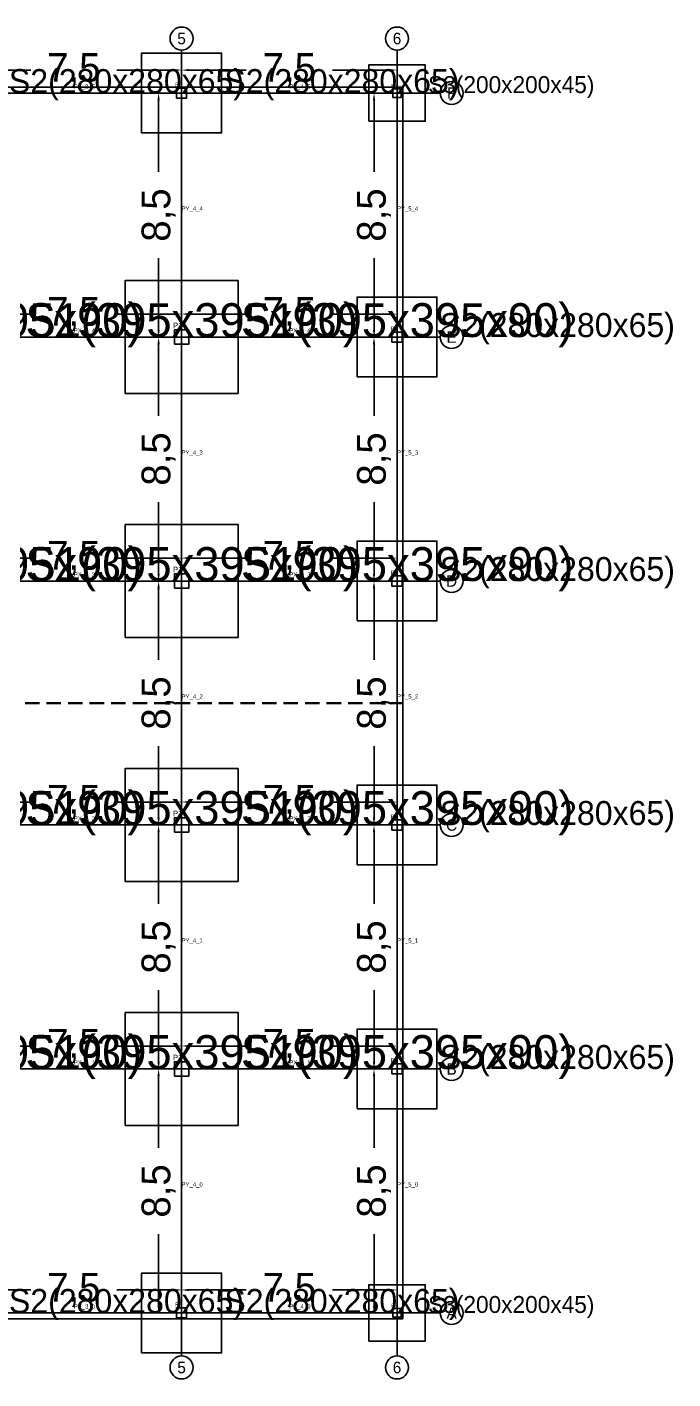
# Model space of a CAD drawing. Header units: metres. Extents: x -2.3 to 47.1, y -3.6 to 44.8.
# Drawn here: x 24.62 to 47.1, y -2.3 to 44.8 of the extents above; entities that cross this region are included whole.
import ezdxf
from ezdxf.enums import TextEntityAlignment as Align

# ---------------------------------------------------------------- set-up
doc = ezdxf.new("R2010")
doc.units = ezdxf.units.M
doc.linetypes.add('DASHED', pattern=[0.75, 0.5, -0.25])
for name, color, linetype in [('ANNOTATIONS', 7, 'Continuous'), ('AXES_REPERES', 9, 'Continuous'), ('CHAINAGE', 3, 'Continuous'), ('COTATIONS', 7, 'Continuous'), ('DALLAGE', 8, 'Continuous'), ('JOINTS_DILATATION', 30, 'DASHED'), ('POTEAUX', 1, 'Continuous'), ('POUTRES', 4, 'Continuous'), ('SEMELLES', 5, 'Continuous')]:
    doc.layers.add(name, color=color, linetype=linetype)
doc.dimstyles.get("Standard").update_dxf_attribs({"dimtxt": 2.5, "dimasz": 2.5, "dimexe": 1.25, "dimexo": 0.625, "dimtad": 1, "dimcen": 2.5, "dimazin": 3, "dimtfac": 1, "dimtmove": 0, "dimatfit": 3})

# ---------------------------------------------------------------- blocks, each defined once
blk = doc.blocks.new('_CLOSEDFILLED')
at = {"color": 0, "linetype": 'BYBLOCK'}
blk.add_solid([(-1, 0.16), (0, 0), (-1, -0.16)], dxfattribs=at)
blk = doc.blocks.new('*D34')
for p, q in [((22.5, 0), (22.5, 0.8)), ((22.75, 0.8), (24.75, 0.8)), ((27.75, 0.8), (29.75, 0.8)), ((30, 0), (30, 0.8))]:
    blk.add_line(p, q)
at = {"layer": 'Defpoints'}
for p in [(22.5, 0.8), (22.5, 0), (30, 0)]:
    blk.add_point(p, dxfattribs=at)
at = {"layer": 'COTATIONS', "xscale": 0.25, "yscale": 0.25, "rotation": 180}
blk.add_blockref('_CLOSEDFILLED', (22.5, 0.8), dxfattribs=at)
at = {"layer": 'COTATIONS', "xscale": 0.25, "yscale": 0.25}
blk.add_blockref('_CLOSEDFILLED', (30, 0.8), dxfattribs=at)
at = {"layer": 'COTATIONS', "insert": (26.25, 0.8), "char_height": 1, "attachment_point": 5}
blk.add_mtext('7,5', dxfattribs=at)
blk = doc.blocks.new('*D36')
for p, q in [((22.5, 8.5), (22.5, 9.3)), ((22.75, 9.3), (24.75, 9.3)), ((27.75, 9.3), (29.75, 9.3)), ((30, 8.5), (30, 9.3))]:
    blk.add_line(p, q)
at = {"layer": 'Defpoints'}
for p in [(22.5, 9.3), (22.5, 8.5), (30, 8.5)]:
    blk.add_point(p, dxfattribs=at)
at = {"layer": 'COTATIONS', "xscale": 0.25, "yscale": 0.25, "rotation": 180}
blk.add_blockref('_CLOSEDFILLED', (22.5, 9.3), dxfattribs=at)
at = {"layer": 'COTATIONS', "xscale": 0.25, "yscale": 0.25}
blk.add_blockref('_CLOSEDFILLED', (30, 9.3), dxfattribs=at)
at = {"layer": 'COTATIONS', "insert": (26.25, 9.3), "char_height": 1, "attachment_point": 5}
blk.add_mtext('7,5', dxfattribs=at)
blk = doc.blocks.new('*D38')
for p, q in [((22.5, 17), (22.5, 17.8)), ((22.75, 17.8), (24.75, 17.8)), ((27.75, 17.8), (29.75, 17.8)), ((30, 17), (30, 17.8))]:
    blk.add_line(p, q)
at = {"layer": 'Defpoints'}
for p in [(22.5, 17.8), (22.5, 17), (30, 17)]:
    blk.add_point(p, dxfattribs=at)
at = {"layer": 'COTATIONS', "xscale": 0.25, "yscale": 0.25, "rotation": 180}
blk.add_blockref('_CLOSEDFILLED', (22.5, 17.8), dxfattribs=at)
at = {"layer": 'COTATIONS', "xscale": 0.25, "yscale": 0.25}
blk.add_blockref('_CLOSEDFILLED', (30, 17.8), dxfattribs=at)
at = {"layer": 'COTATIONS', "insert": (26.25, 17.8), "char_height": 1, "attachment_point": 5}
blk.add_mtext('7,5', dxfattribs=at)
blk = doc.blocks.new('*D40')
for p, q in [((22.5, 25.5), (22.5, 26.3)), ((22.75, 26.3), (24.75, 26.3)), ((27.75, 26.3), (29.75, 26.3)), ((30, 25.5), (30, 26.3))]:
    blk.add_line(p, q)
at = {"layer": 'Defpoints'}
for p in [(22.5, 26.3), (22.5, 25.5), (30, 25.5)]:
    blk.add_point(p, dxfattribs=at)
at = {"layer": 'COTATIONS', "xscale": 0.25, "yscale": 0.25, "rotation": 180}
blk.add_blockref('_CLOSEDFILLED', (22.5, 26.3), dxfattribs=at)
at = {"layer": 'COTATIONS', "xscale": 0.25, "yscale": 0.25}
blk.add_blockref('_CLOSEDFILLED', (30, 26.3), dxfattribs=at)
at = {"layer": 'COTATIONS', "insert": (26.25, 26.3), "char_height": 1, "attachment_point": 5}
blk.add_mtext('7,5', dxfattribs=at)
blk = doc.blocks.new('*D42')
for p, q in [((22.5, 34), (22.5, 34.8)), ((22.75, 34.8), (24.75, 34.8)), ((27.75, 34.8), (29.75, 34.8)), ((30, 34), (30, 34.8))]:
    blk.add_line(p, q)
at = {"layer": 'Defpoints'}
for p in [(22.5, 34.8), (22.5, 34), (30, 34)]:
    blk.add_point(p, dxfattribs=at)
at = {"layer": 'COTATIONS', "xscale": 0.25, "yscale": 0.25, "rotation": 180}
blk.add_blockref('_CLOSEDFILLED', (22.5, 34.8), dxfattribs=at)
at = {"layer": 'COTATIONS', "xscale": 0.25, "yscale": 0.25}
blk.add_blockref('_CLOSEDFILLED', (30, 34.8), dxfattribs=at)
at = {"layer": 'COTATIONS', "insert": (26.25, 34.8), "char_height": 1, "attachment_point": 5}
blk.add_mtext('7,5', dxfattribs=at)
blk = doc.blocks.new('*D44')
for p, q in [((22.5, 42.5), (22.5, 43.3)), ((22.75, 43.3), (24.75, 43.3)), ((27.75, 43.3), (29.75, 43.3)), ((30, 42.5), (30, 43.3))]:
    blk.add_line(p, q)
at = {"layer": 'Defpoints'}
for p in [(22.5, 43.3), (22.5, 42.5), (30, 42.5)]:
    blk.add_point(p, dxfattribs=at)
at = {"layer": 'COTATIONS', "xscale": 0.25, "yscale": 0.25, "rotation": 180}
blk.add_blockref('_CLOSEDFILLED', (22.5, 43.3), dxfattribs=at)
at = {"layer": 'COTATIONS', "xscale": 0.25, "yscale": 0.25}
blk.add_blockref('_CLOSEDFILLED', (30, 43.3), dxfattribs=at)
at = {"layer": 'COTATIONS', "insert": (26.25, 43.3), "char_height": 1, "attachment_point": 5}
blk.add_mtext('7,5', dxfattribs=at)
blk = doc.blocks.new('*D45')
for p, q in [((30, 0), (30, 0.8)), ((30.25, 0.8), (32.25, 0.8)), ((35.25, 0.8), (37.25, 0.8)), ((37.5, 0), (37.5, 0.8))]:
    blk.add_line(p, q)
at = {"layer": 'Defpoints'}
for p in [(30, 0.8), (30, 0), (37.5, 0)]:
    blk.add_point(p, dxfattribs=at)
at = {"layer": 'COTATIONS', "xscale": 0.25, "yscale": 0.25, "rotation": 180}
blk.add_blockref('_CLOSEDFILLED', (30, 0.8), dxfattribs=at)
at = {"layer": 'COTATIONS', "xscale": 0.25, "yscale": 0.25}
blk.add_blockref('_CLOSEDFILLED', (37.5, 0.8), dxfattribs=at)
at = {"layer": 'COTATIONS', "insert": (33.75, 0.8), "char_height": 1, "attachment_point": 5}
blk.add_mtext('7,5', dxfattribs=at)
blk = doc.blocks.new('*D46')
for p, q in [((30, 8.5), (29.2, 8.5)), ((29.2, 5.75), (29.2, 8.25)), ((29.2, 0.25), (29.2, 2.75)), ((30, 0), (29.2, 0))]:
    blk.add_line(p, q)
at = {"layer": 'Defpoints'}
for p in [(30, 8.5), (29.2, 0), (30, 0)]:
    blk.add_point(p, dxfattribs=at)
at = {"layer": 'COTATIONS', "xscale": 0.25, "yscale": 0.25}
for p, rotation in [((29.2, 8.5), 90), ((29.2, 0), 270)]:
    blk.add_blockref('_CLOSEDFILLED', p, dxfattribs=dict(at, rotation=rotation))
at = {"layer": 'COTATIONS', "insert": (29.2, 4.25), "char_height": 1, "attachment_point": 5, "rotation": 90}
blk.add_mtext('8,5', dxfattribs=at)
blk = doc.blocks.new('*D47')
for p, q in [((30, 8.5), (30, 9.3)), ((30.25, 9.3), (32.25, 9.3)), ((35.25, 9.3), (37.25, 9.3)), ((37.5, 8.5), (37.5, 9.3))]:
    blk.add_line(p, q)
at = {"layer": 'Defpoints'}
for p in [(30, 9.3), (30, 8.5), (37.5, 8.5)]:
    blk.add_point(p, dxfattribs=at)
at = {"layer": 'COTATIONS', "xscale": 0.25, "yscale": 0.25, "rotation": 180}
blk.add_blockref('_CLOSEDFILLED', (30, 9.3), dxfattribs=at)
at = {"layer": 'COTATIONS', "xscale": 0.25, "yscale": 0.25}
blk.add_blockref('_CLOSEDFILLED', (37.5, 9.3), dxfattribs=at)
at = {"layer": 'COTATIONS', "insert": (33.75, 9.3), "char_height": 1, "attachment_point": 5}
blk.add_mtext('7,5', dxfattribs=at)
blk = doc.blocks.new('*D48')
for p, q in [((30, 17), (29.2, 17)), ((29.2, 14.25), (29.2, 16.75)), ((29.2, 8.75), (29.2, 11.25)), ((30, 8.5), (29.2, 8.5))]:
    blk.add_line(p, q)
at = {"layer": 'Defpoints'}
for p in [(30, 17), (29.2, 8.5), (30, 8.5)]:
    blk.add_point(p, dxfattribs=at)
at = {"layer": 'COTATIONS', "xscale": 0.25, "yscale": 0.25}
for p, rotation in [((29.2, 17), 90), ((29.2, 8.5), 270)]:
    blk.add_blockref('_CLOSEDFILLED', p, dxfattribs=dict(at, rotation=rotation))
at = {"layer": 'COTATIONS', "insert": (29.2, 12.75), "char_height": 1, "attachment_point": 5, "rotation": 90}
blk.add_mtext('8,5', dxfattribs=at)
blk = doc.blocks.new('*D49')
for p, q in [((30, 17), (30, 17.8)), ((30.25, 17.8), (32.25, 17.8)), ((35.25, 17.8), (37.25, 17.8)), ((37.5, 17), (37.5, 17.8))]:
    blk.add_line(p, q)
at = {"layer": 'Defpoints'}
for p in [(30, 17.8), (30, 17), (37.5, 17)]:
    blk.add_point(p, dxfattribs=at)
at = {"layer": 'COTATIONS', "xscale": 0.25, "yscale": 0.25, "rotation": 180}
blk.add_blockref('_CLOSEDFILLED', (30, 17.8), dxfattribs=at)
at = {"layer": 'COTATIONS', "xscale": 0.25, "yscale": 0.25}
blk.add_blockref('_CLOSEDFILLED', (37.5, 17.8), dxfattribs=at)
at = {"layer": 'COTATIONS', "insert": (33.75, 17.8), "char_height": 1, "attachment_point": 5}
blk.add_mtext('7,5', dxfattribs=at)
blk = doc.blocks.new('*D50')
for p, q in [((30, 25.5), (29.2, 25.5)), ((29.2, 22.75), (29.2, 25.25)), ((29.2, 17.25), (29.2, 19.75)), ((30, 17), (29.2, 17))]:
    blk.add_line(p, q)
at = {"layer": 'Defpoints'}
for p in [(30, 25.5), (29.2, 17), (30, 17)]:
    blk.add_point(p, dxfattribs=at)
at = {"layer": 'COTATIONS', "xscale": 0.25, "yscale": 0.25}
for p, rotation in [((29.2, 25.5), 90), ((29.2, 17), 270)]:
    blk.add_blockref('_CLOSEDFILLED', p, dxfattribs=dict(at, rotation=rotation))
at = {"layer": 'COTATIONS', "insert": (29.2, 21.25), "char_height": 1, "attachment_point": 5, "rotation": 90}
blk.add_mtext('8,5', dxfattribs=at)
blk = doc.blocks.new('*D51')
for p, q in [((30, 25.5), (30, 26.3)), ((30.25, 26.3), (32.25, 26.3)), ((35.25, 26.3), (37.25, 26.3)), ((37.5, 25.5), (37.5, 26.3))]:
    blk.add_line(p, q)
at = {"layer": 'Defpoints'}
for p in [(30, 26.3), (30, 25.5), (37.5, 25.5)]:
    blk.add_point(p, dxfattribs=at)
at = {"layer": 'COTATIONS', "xscale": 0.25, "yscale": 0.25, "rotation": 180}
blk.add_blockref('_CLOSEDFILLED', (30, 26.3), dxfattribs=at)
at = {"layer": 'COTATIONS', "xscale": 0.25, "yscale": 0.25}
blk.add_blockref('_CLOSEDFILLED', (37.5, 26.3), dxfattribs=at)
at = {"layer": 'COTATIONS', "insert": (33.75, 26.3), "char_height": 1, "attachment_point": 5}
blk.add_mtext('7,5', dxfattribs=at)
blk = doc.blocks.new('*D52')
for p, q in [((30, 34), (29.2, 34)), ((29.2, 31.25), (29.2, 33.75)), ((29.2, 25.75), (29.2, 28.25)), ((30, 25.5), (29.2, 25.5))]:
    blk.add_line(p, q)
at = {"layer": 'Defpoints'}
for p in [(30, 34), (29.2, 25.5), (30, 25.5)]:
    blk.add_point(p, dxfattribs=at)
at = {"layer": 'COTATIONS', "xscale": 0.25, "yscale": 0.25}
for p, rotation in [((29.2, 34), 90), ((29.2, 25.5), 270)]:
    blk.add_blockref('_CLOSEDFILLED', p, dxfattribs=dict(at, rotation=rotation))
at = {"layer": 'COTATIONS', "insert": (29.2, 29.75), "char_height": 1, "attachment_point": 5, "rotation": 90}
blk.add_mtext('8,5', dxfattribs=at)
blk = doc.blocks.new('*D53')
for p, q in [((30, 34), (30, 34.8)), ((30.25, 34.8), (32.25, 34.8)), ((35.25, 34.8), (37.25, 34.8)), ((37.5, 34), (37.5, 34.8))]:
    blk.add_line(p, q)
at = {"layer": 'Defpoints'}
for p in [(30, 34.8), (30, 34), (37.5, 34)]:
    blk.add_point(p, dxfattribs=at)
at = {"layer": 'COTATIONS', "xscale": 0.25, "yscale": 0.25, "rotation": 180}
blk.add_blockref('_CLOSEDFILLED', (30, 34.8), dxfattribs=at)
at = {"layer": 'COTATIONS', "xscale": 0.25, "yscale": 0.25}
blk.add_blockref('_CLOSEDFILLED', (37.5, 34.8), dxfattribs=at)
at = {"layer": 'COTATIONS', "insert": (33.75, 34.8), "char_height": 1, "attachment_point": 5}
blk.add_mtext('7,5', dxfattribs=at)
blk = doc.blocks.new('*D54')
for p, q in [((30, 42.5), (29.2, 42.5)), ((29.2, 39.75), (29.2, 42.25)), ((29.2, 34.25), (29.2, 36.75)), ((30, 34), (29.2, 34))]:
    blk.add_line(p, q)
at = {"layer": 'Defpoints'}
for p in [(30, 42.5), (29.2, 34), (30, 34)]:
    blk.add_point(p, dxfattribs=at)
at = {"layer": 'COTATIONS', "xscale": 0.25, "yscale": 0.25}
for p, rotation in [((29.2, 42.5), 90), ((29.2, 34), 270)]:
    blk.add_blockref('_CLOSEDFILLED', p, dxfattribs=dict(at, rotation=rotation))
at = {"layer": 'COTATIONS', "insert": (29.2, 38.25), "char_height": 1, "attachment_point": 5, "rotation": 90}
blk.add_mtext('8,5', dxfattribs=at)
blk = doc.blocks.new('*D55')
for p, q in [((30, 42.5), (30, 43.3)), ((30.25, 43.3), (32.25, 43.3)), ((35.25, 43.3), (37.25, 43.3)), ((37.5, 42.5), (37.5, 43.3))]:
    blk.add_line(p, q)
at = {"layer": 'Defpoints'}
for p in [(30, 43.3), (30, 42.5), (37.5, 42.5)]:
    blk.add_point(p, dxfattribs=at)
at = {"layer": 'COTATIONS', "xscale": 0.25, "yscale": 0.25, "rotation": 180}
blk.add_blockref('_CLOSEDFILLED', (30, 43.3), dxfattribs=at)
at = {"layer": 'COTATIONS', "xscale": 0.25, "yscale": 0.25}
blk.add_blockref('_CLOSEDFILLED', (37.5, 43.3), dxfattribs=at)
at = {"layer": 'COTATIONS', "insert": (33.75, 43.3), "char_height": 1, "attachment_point": 5}
blk.add_mtext('7,5', dxfattribs=at)
blk = doc.blocks.new('*D56')
for p, q in [((37.5, 8.5), (36.7, 8.5)), ((36.7, 5.75), (36.7, 8.25)), ((36.7, 0.25), (36.7, 2.75)), ((37.5, 0), (36.7, 0))]:
    blk.add_line(p, q)
at = {"layer": 'Defpoints'}
for p in [(37.5, 8.5), (36.7, 0), (37.5, 0)]:
    blk.add_point(p, dxfattribs=at)
at = {"layer": 'COTATIONS', "xscale": 0.25, "yscale": 0.25}
for p, rotation in [((36.7, 8.5), 90), ((36.7, 0), 270)]:
    blk.add_blockref('_CLOSEDFILLED', p, dxfattribs=dict(at, rotation=rotation))
at = {"layer": 'COTATIONS', "insert": (36.7, 4.25), "char_height": 1, "attachment_point": 5, "rotation": 90}
blk.add_mtext('8,5', dxfattribs=at)
blk = doc.blocks.new('*D57')
for p, q in [((37.5, 17), (36.7, 17)), ((36.7, 14.25), (36.7, 16.75)), ((36.7, 8.75), (36.7, 11.25)), ((37.5, 8.5), (36.7, 8.5))]:
    blk.add_line(p, q)
at = {"layer": 'Defpoints'}
for p in [(37.5, 17), (36.7, 8.5), (37.5, 8.5)]:
    blk.add_point(p, dxfattribs=at)
at = {"layer": 'COTATIONS', "xscale": 0.25, "yscale": 0.25}
for p, rotation in [((36.7, 17), 90), ((36.7, 8.5), 270)]:
    blk.add_blockref('_CLOSEDFILLED', p, dxfattribs=dict(at, rotation=rotation))
at = {"layer": 'COTATIONS', "insert": (36.7, 12.75), "char_height": 1, "attachment_point": 5, "rotation": 90}
blk.add_mtext('8,5', dxfattribs=at)
blk = doc.blocks.new('*D58')
for p, q in [((37.5, 25.5), (36.7, 25.5)), ((36.7, 22.75), (36.7, 25.25)), ((36.7, 17.25), (36.7, 19.75)), ((37.5, 17), (36.7, 17))]:
    blk.add_line(p, q)
at = {"layer": 'Defpoints'}
for p in [(37.5, 25.5), (36.7, 17), (37.5, 17)]:
    blk.add_point(p, dxfattribs=at)
at = {"layer": 'COTATIONS', "xscale": 0.25, "yscale": 0.25}
for p, rotation in [((36.7, 25.5), 90), ((36.7, 17), 270)]:
    blk.add_blockref('_CLOSEDFILLED', p, dxfattribs=dict(at, rotation=rotation))
at = {"layer": 'COTATIONS', "insert": (36.7, 21.25), "char_height": 1, "attachment_point": 5, "rotation": 90}
blk.add_mtext('8,5', dxfattribs=at)
blk = doc.blocks.new('*D59')
for p, q in [((37.5, 34), (36.7, 34)), ((36.7, 31.25), (36.7, 33.75)), ((36.7, 25.75), (36.7, 28.25)), ((37.5, 25.5), (36.7, 25.5))]:
    blk.add_line(p, q)
at = {"layer": 'Defpoints'}
for p in [(37.5, 34), (36.7, 25.5), (37.5, 25.5)]:
    blk.add_point(p, dxfattribs=at)
at = {"layer": 'COTATIONS', "xscale": 0.25, "yscale": 0.25}
for p, rotation in [((36.7, 34), 90), ((36.7, 25.5), 270)]:
    blk.add_blockref('_CLOSEDFILLED', p, dxfattribs=dict(at, rotation=rotation))
at = {"layer": 'COTATIONS', "insert": (36.7, 29.75), "char_height": 1, "attachment_point": 5, "rotation": 90}
blk.add_mtext('8,5', dxfattribs=at)
blk = doc.blocks.new('*D60')
for p, q in [((37.5, 42.5), (36.7, 42.5)), ((36.7, 39.75), (36.7, 42.25)), ((36.7, 34.25), (36.7, 36.75)), ((37.5, 34), (36.7, 34))]:
    blk.add_line(p, q)
at = {"layer": 'Defpoints'}
for p in [(37.5, 42.5), (36.7, 34), (37.5, 34)]:
    blk.add_point(p, dxfattribs=at)
at = {"layer": 'COTATIONS', "xscale": 0.25, "yscale": 0.25}
for p, rotation in [((36.7, 42.5), 90), ((36.7, 34), 270)]:
    blk.add_blockref('_CLOSEDFILLED', p, dxfattribs=dict(at, rotation=rotation))
at = {"layer": 'COTATIONS', "insert": (36.7, 38.25), "char_height": 1, "attachment_point": 5, "rotation": 90}
blk.add_mtext('8,5', dxfattribs=at)

msp = doc.modelspace()

# ---------------------------------------------------------------- linework, layer by layer
at = {"layer": 'AXES_REPERES'}
for p, q in [((30, -1.5), (30, 44)), ((37.5, -1.5), (37.5, 44)), ((-1.5, 42.5), (39, 42.5)), ((-1.5, 34), (39, 34)), ((-1.5, 25.5), (39, 25.5)), ((-1.5, 17), (39, 17)), ((-1.5, 8.5), (39, 8.5)), ((-1.5, 0), (39, 0))]:
    msp.add_line(p, q, dxfattribs=at)
for centre in [(30, 44.4), (37.5, 44.4), (39.4, 42.5), (39.4, 34), (39.4, 25.5), (39.4, 17), (39.4, 8.5), (39.4, 0), (30, -1.9), (37.5, -1.9)]:
    msp.add_circle(centre, 0.4, dxfattribs=at)
at = {"layer": 'CHAINAGE'}
for p, q in [((22.5, 42.5), (30, 42.5)), ((30, 34), (30, 42.5)), ((30, 42.5), (37.5, 42.5)), ((37.5, 34), (37.5, 42.5)), ((22.5, 34), (30, 34)), ((30, 25.5), (30, 34)), ((30, 34), (37.5, 34)), ((37.5, 25.5), (37.5, 34)), ((22.5, 25.5), (30, 25.5)), ((30, 17), (30, 25.5)), ((30, 25.5), (37.5, 25.5)), ((37.5, 17), (37.5, 25.5)), ((22.5, 17), (30, 17)), ((30, 8.5), (30, 17)), ((30, 17), (37.5, 17)), ((37.5, 8.5), (37.5, 17)), ((22.5, 8.5), (30, 8.5)), ((30, 0), (30, 8.5)), ((30, 8.5), (37.5, 8.5)), ((37.5, 0), (37.5, 8.5)), ((22.5, 0), (30, 0)), ((30, 0), (37.5, 0))]:
    msp.add_line(p, q, dxfattribs=at)
at = {"layer": 'DALLAGE'}
msp.add_lwpolyline([(-0.2, -0.2), (37.7, -0.2), (37.7, 42.7), (-0.2, 42.7), (-0.2, -0.2)], dxfattribs=at)
at = {"layer": 'JOINTS_DILATATION', "lineweight": 35}
msp.add_line((-0.2, 21.25), (37.7, 21.25), dxfattribs=at)
at = {"layer": 'POTEAUX'}
for points in [[(29.825, 42.325), (30.175, 42.325), (30.175, 42.675), (29.825, 42.675), (29.825, 42.325)], [(37.35, 42.35), (37.65, 42.35), (37.65, 42.65), (37.35, 42.65), (37.35, 42.35)], [(29.75, 33.75), (30.25, 33.75), (30.25, 34.25), (29.75, 34.25), (29.75, 33.75)], [(37.325, 33.825), (37.675, 33.825), (37.675, 34.175), (37.325, 34.175), (37.325, 33.825)], [(29.75, 25.25), (30.25, 25.25), (30.25, 25.75), (29.75, 25.75), (29.75, 25.25)], [(37.325, 25.325), (37.675, 25.325), (37.675, 25.675), (37.325, 25.675), (37.325, 25.325)], [(29.75, 16.75), (30.25, 16.75), (30.25, 17.25), (29.75, 17.25), (29.75, 16.75)], [(37.325, 16.825), (37.675, 16.825), (37.675, 17.175), (37.325, 17.175), (37.325, 16.825)], [(29.75, 8.25), (30.25, 8.25), (30.25, 8.75), (29.75, 8.75), (29.75, 8.25)], [(37.325, 8.325), (37.675, 8.325), (37.675, 8.675), (37.325, 8.675), (37.325, 8.325)], [(29.825, -0.175), (30.175, -0.175), (30.175, 0.175), (29.825, 0.175), (29.825, -0.175)], [(37.35, -0.15), (37.65, -0.15), (37.65, 0.15), (37.35, 0.15), (37.35, -0.15)]]:
    msp.add_lwpolyline(points, dxfattribs=at)
at = {"layer": 'POUTRES'}
for p, q in [((22.5, 42.5), (30, 42.5)), ((30, 42.5), (37.5, 42.5)), ((30, 34), (30, 42.5)), ((37.5, 34), (37.5, 42.5)), ((22.5, 34), (30, 34)), ((30, 34), (37.5, 34)), ((30, 25.5), (30, 34)), ((37.5, 25.5), (37.5, 34)), ((22.5, 25.5), (30, 25.5)), ((30, 25.5), (37.5, 25.5)), ((30, 17), (30, 25.5)), ((37.5, 17), (37.5, 25.5)), ((22.5, 17), (30, 17)), ((30, 17), (37.5, 17)), ((30, 8.5), (30, 17)), ((37.5, 8.5), (37.5, 17)), ((22.5, 8.5), (30, 8.5)), ((30, 8.5), (37.5, 8.5)), ((30, 0), (30, 8.5)), ((37.5, 0), (37.5, 8.5)), ((22.5, 0), (30, 0)), ((30, 0), (37.5, 0))]:
    msp.add_line(p, q, dxfattribs=at)
at = {"layer": 'SEMELLES'}
for points in [[(28.61, 41.11), (31.39, 41.11), (31.39, 43.89), (28.61, 43.89), (28.61, 41.11)], [(36.517, 41.517), (38.483, 41.517), (38.483, 43.483), (36.517, 43.483), (36.517, 41.517)], [(28.034, 32.034), (31.966, 32.034), (31.966, 35.966), (28.034, 35.966), (28.034, 32.034)], [(36.11, 32.61), (38.89, 32.61), (38.89, 35.39), (36.11, 35.39), (36.11, 32.61)], [(28.034, 23.534), (31.966, 23.534), (31.966, 27.466), (28.034, 27.466), (28.034, 23.534)], [(36.11, 24.11), (38.89, 24.11), (38.89, 26.89), (36.11, 26.89), (36.11, 24.11)], [(28.034, 15.034), (31.966, 15.034), (31.966, 18.966), (28.034, 18.966), (28.034, 15.034)], [(36.11, 15.61), (38.89, 15.61), (38.89, 18.39), (36.11, 18.39), (36.11, 15.61)], [(28.034, 6.534), (31.966, 6.534), (31.966, 10.466), (28.034, 10.466), (28.034, 6.534)], [(36.11, 7.11), (38.89, 7.11), (38.89, 9.89), (36.11, 9.89), (36.11, 7.11)], [(28.61, -1.39), (31.39, -1.39), (31.39, 1.39), (28.61, 1.39), (28.61, -1.39)], [(36.517, -0.983), (38.483, -0.983), (38.483, 0.983), (36.517, 0.983), (36.517, -0.983)]]:
    msp.add_lwpolyline(points, dxfattribs=at)

# ---------------------------------------------------------------- texts
at = {"layer": 'ANNOTATIONS'}
for s, height, p in [('S2(280x280x65)', 0.834, (23.99, 42.5)), ('S2(280x280x65)', 0.834, (31.49, 42.5)), ('S3(200x200x45)', 0.5898, (38.583, 42.5)), ('S1(395x395x90)', 1.1796, (17.066, 34)), ('S1(395x395x90)', 1.1796, (24.566, 34)), ('S1(395x395x90)', 1.1796, (32.066, 34)), ('S2(280x280x65)', 0.834, (38.99, 34)), ('S1(395x395x90)', 1.1796, (17.066, 25.5)), ('S1(395x395x90)', 1.1796, (24.566, 25.5)), ('S1(395x395x90)', 1.1796, (32.066, 25.5)), ('S2(280x280x65)', 0.834, (38.99, 25.5)), ('S1(395x395x90)', 1.1796, (17.066, 17)), ('S1(395x395x90)', 1.1796, (24.566, 17)), ('S1(395x395x90)', 1.1796, (32.066, 17)), ('S2(280x280x65)', 0.834, (38.99, 17)), ('S1(395x395x90)', 1.1796, (17.066, 8.5)), ('S1(395x395x90)', 1.1796, (24.566, 8.5)), ('S1(395x395x90)', 1.1796, (32.066, 8.5)), ('S2(280x280x65)', 0.834, (38.99, 8.5)), ('S2(280x280x65)', 0.834, (23.99, 0)), ('S2(280x280x65)', 0.834, (31.49, 0)), ('S3(200x200x45)', 0.5898, (38.583, 0))]:
    msp.add_text(s, height=height, dxfattribs=at).set_placement(p)
at = {"layer": 'AXES_REPERES'}
for s, p in [('5', (30, 44.4)), ('6', (37.5, 44.4)), ('F', (39.4, 42.5)), ('E', (39.4, 34)), ('D', (39.4, 25.5)), ('C', (39.4, 17)), ('B', (39.4, 8.5)), ('A', (39.4, 0)), ('5', (30, -1.9)), ('6', (37.5, -1.9))]:
    msp.add_text(s, height=0.4, dxfattribs=at).set_placement(p, align=Align.MIDDLE_CENTER)
at = {"layer": 'POTEAUX'}
for s, height, p in [('P2', 0.14, (29.775, 42.725)), ('P3', 0.12, (37.3, 42.7)), ('P1', 0.2, (29.7, 34.3)), ('P2', 0.14, (37.275, 34.225)), ('P1', 0.2, (29.7, 25.8)), ('P2', 0.14, (37.275, 25.725)), ('P1', 0.2, (29.7, 17.3)), ('P2', 0.14, (37.275, 17.225)), ('P1', 0.2, (29.7, 8.8)), ('P2', 0.14, (37.275, 8.725)), ('P2', 0.14, (29.775, 0.225)), ('P3', 0.12, (37.3, 0.2))]:
    msp.add_text(s, height=height, dxfattribs=at).set_placement(p)
at = {"layer": 'POUTRES'}
for s, p in [('PX_3_5', (26.25, 42.65)), ('PX_4_5', (33.75, 42.65)), ('PY_4_4', (30, 38.4)), ('PY_5_4', (37.5, 38.4)), ('PX_3_4', (26.25, 34.15)), ('PX_4_4', (33.75, 34.15)), ('PY_4_3', (30, 29.9)), ('PY_5_3', (37.5, 29.9)), ('PX_3_3', (26.25, 25.65)), ('PX_4_3', (33.75, 25.65)), ('PY_4_2', (30, 21.4)), ('PY_5_2', (37.5, 21.4)), ('PX_3_2', (26.25, 17.15)), ('PX_4_2', (33.75, 17.15)), ('PY_4_1', (30, 12.9)), ('PY_5_1', (37.5, 12.9)), ('PX_3_1', (26.25, 8.65)), ('PX_4_1', (33.75, 8.65)), ('PY_4_0', (30, 4.4)), ('PY_5_0', (37.5, 4.4)), ('PX_3_0', (26.25, 0.15)), ('PX_4_0', (33.75, 0.15))]:
    msp.add_text(s, height=0.15, dxfattribs=at).set_placement(p)

# ---------------------------------------------------------------- dimensions: what is measured, and where the dimension line sits
at = {"layer": 'COTATIONS'}
for base, p1, p2, picture, middle in [((22.5, 43.3), (22.5, 42.5), (30, 42.5), '*D44', (26.25, 43.3)), ((30, 43.3), (30, 42.5), (37.5, 42.5), '*D55', (33.75, 43.3)), ((22.5, 34.8), (22.5, 34), (30, 34), '*D42', (26.25, 34.8)), ((30, 34.8), (30, 34), (37.5, 34), '*D53', (33.75, 34.8)), ((22.5, 26.3), (22.5, 25.5), (30, 25.5), '*D40', (26.25, 26.3)), ((30, 26.3), (30, 25.5), (37.5, 25.5), '*D51', (33.75, 26.3)), ((22.5, 17.8), (22.5, 17), (30, 17), '*D38', (26.25, 17.8)), ((30, 17.8), (30, 17), (37.5, 17), '*D49', (33.75, 17.8)), ((22.5, 9.3), (22.5, 8.5), (30, 8.5), '*D36', (26.25, 9.3)), ((30, 9.3), (30, 8.5), (37.5, 8.5), '*D47', (33.75, 9.3)), ((22.5, 0.8), (22.5, 0), (30, 0), '*D34', (26.25, 0.8)), ((30, 0.8), (30, 0), (37.5, 0), '*D45', (33.75, 0.8))]:
    dim = msp.add_linear_dim(base=base, p1=p1, p2=p2, dimstyle='Standard', dxfattribs=at)
    dim.commit()
    dim.dimension.update_dxf_attribs({"geometry": picture, "text_midpoint": middle})
for base, p1, p2, picture, middle in [((29.2, 34), (30, 34), (30, 42.5), '*D54', (29.2, 38.25)), ((36.7, 34), (37.5, 34), (37.5, 42.5), '*D60', (36.7, 38.25)), ((29.2, 25.5), (30, 25.5), (30, 34), '*D52', (29.2, 29.75)), ((36.7, 25.5), (37.5, 25.5), (37.5, 34), '*D59', (36.7, 29.75)), ((29.2, 17), (30, 17), (30, 25.5), '*D50', (29.2, 21.25)), ((36.7, 17), (37.5, 17), (37.5, 25.5), '*D58', (36.7, 21.25)), ((29.2, 8.5), (30, 8.5), (30, 17), '*D48', (29.2, 12.75)), ((36.7, 8.5), (37.5, 8.5), (37.5, 17), '*D57', (36.7, 12.75)), ((29.2, 0), (30, 0), (30, 8.5), '*D46', (29.2, 4.25)), ((36.7, 0), (37.5, 0), (37.5, 8.5), '*D56', (36.7, 4.25))]:
    dim = msp.add_linear_dim(base=base, p1=p1, p2=p2, angle=90, dimstyle='Standard', dxfattribs=at)
    dim.commit()
    dim.dimension.update_dxf_attribs({"geometry": picture, "text_midpoint": middle})

doc.saveas('drawing.dxf')
